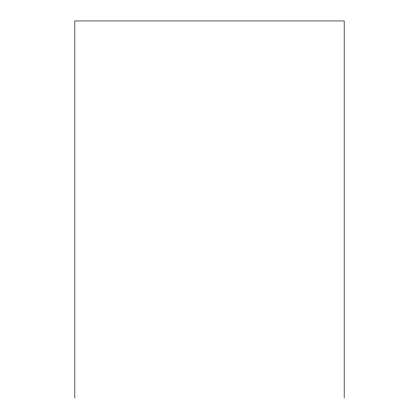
<?xml version="1.0" encoding="UTF-8"?>
<svg xmlns="http://www.w3.org/2000/svg" width="419" height="419" viewBox="0 0 419 419"><rect width="100%" height="100%" fill="white"/><g stroke="black" fill="none" stroke-linecap="round" stroke-linejoin="round"><path stroke-width="0.63" d="M344.177 398.05L344.177 20.95L74.823 20.95L74.823 398.05"/></g></svg>
